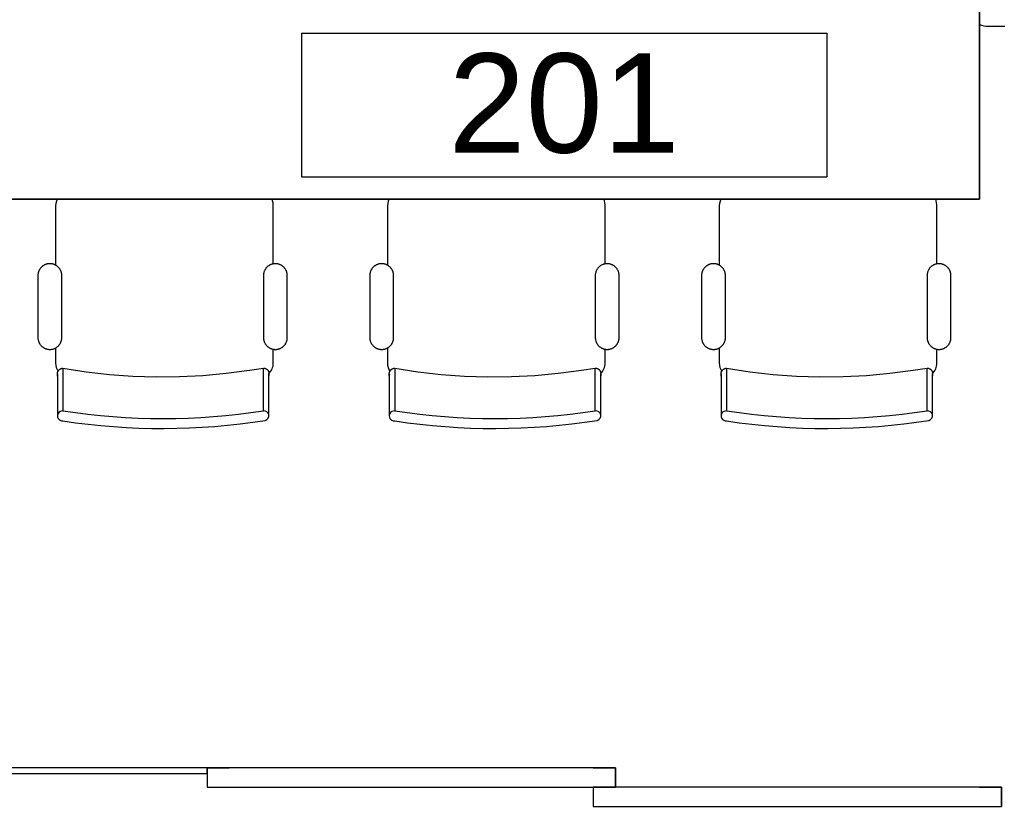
# Model space of a CAD drawing. Header units: inches. Extents: x 1 to 4284, y -575 to 745.
# Drawn here: x 1550.7 to 1639.3, y 304.4 to 375.7 of the extents above; entities that cross this region are included whole.
import ezdxf

# ---------------------------------------------------------------- set-up
doc = ezdxf.new("R2010")
doc.units = ezdxf.units.IN
doc.header["$MEASUREMENT"] = 0
for name, color, linetype, lineweight in [('A-AREA-IDEN', 2, 'Continuous', 20), ('A-DOOR', 31, 'Continuous', 9), ('A-DOOR-FRAM', 31, 'Continuous', 9), ('I-FURN', 30, 'Continuous', 9), ('I-WALL', 2, 'Continuous', 13)]:
    doc.layers.add(name, color=color, linetype=linetype, lineweight=lineweight)
doc.styles.add('Arial', font='arial.ttf', dxfattribs={"height": 9})

# ---------------------------------------------------------------- blocks, each defined once
blk = doc.blocks.new('Conf Table - Rect - Seats 10 - 10 x 4 - 3D - Typical-1548269-New Construction - Tel_Data_Elec Plan')
at = {"layer": 'I-FURN'}
for p, q in [((-55.239, 43.186), (-55.239, 39.323)), ((-37.069, 39.34), (-37.069, 43.202)), ((-25.157, 43.186), (-25.157, 39.323)), ((-6.986, 39.34), (-6.986, 43.202)), ((4.926, 43.186), (4.926, 39.323)), ((23.097, 39.34), (23.097, 43.202)), ((-56.14, 38.864), (-56.14, 37.609)), ((-36.397, 37.492), (-36.397, 38.864)), ((-26.057, 38.864), (-26.057, 37.609)), ((-6.314, 37.492), (-6.314, 38.864)), ((4.025, 38.864), (4.025, 37.609)), ((23.768, 37.492), (23.768, 38.864)), ((-57.409, 36.549), (-57.409, 30.94)), ((-55.245, 30.94), (-55.245, 36.549)), ((-36.966, 36.549), (-36.966, 30.94)), ((-34.798, 30.94), (-34.798, 36.549)), ((-27.327, 36.549), (-27.327, 30.94)), ((-25.162, 30.94), (-25.162, 36.549)), ((-6.883, 36.549), (-6.883, 30.94)), ((-4.715, 30.94), (-4.715, 36.549)), ((2.756, 36.549), (2.756, 30.94)), ((4.92, 30.94), (4.92, 36.549)), ((23.2, 36.549), (23.2, 30.94)), ((25.368, 30.94), (25.368, 36.549)), ((-56.14, 29.88), (-56.14, 24.702)), ((-36.397, 24.813), (-36.397, 29.993)), ((-26.057, 29.88), (-26.057, 24.702)), ((-6.314, 24.813), (-6.314, 29.993)), ((4.025, 29.88), (4.025, 24.702)), ((23.768, 24.813), (23.768, 29.993)), ((60, 24), (-60, 24)), ((-60, 24), (-60, -24)), ((-60, -24), (-60, 24)), ((-60, 24), (60, 24)), ((-60.806, 8.321), (-65.986, 8.321))]:
    blk.add_line(p, q, dxfattribs=at)
at = {"layer": 'I-FURN', "flags": 128}
for points in [[(-55.747, 43.643), (-55.747, 43.007), (-55.747, 42.427), (-55.747, 41.904), (-55.747, 41.438), (-55.747, 41.03), (-55.747, 40.68), (-55.747, 40.39), (-55.747, 40.16), (-55.747, 39.99), (-55.747, 39.881), (-55.747, 39.832), (-55.747, 39.829)], [(-36.562, 39.846), (-36.562, 39.876), (-36.562, 39.967), (-36.562, 40.119), (-36.562, 40.33), (-36.562, 40.602), (-36.562, 40.933), (-36.562, 41.323), (-36.562, 41.771), (-36.562, 42.276), (-36.562, 42.839), (-36.562, 43.457), (-36.562, 43.658)], [(-25.664, 43.643), (-25.664, 43.007), (-25.664, 42.427), (-25.664, 41.904), (-25.664, 41.438), (-25.664, 41.03), (-25.664, 40.68), (-25.664, 40.39), (-25.664, 40.16), (-25.664, 39.99), (-25.664, 39.881), (-25.664, 39.832), (-25.664, 39.829)], [(-6.479, 39.846), (-6.479, 39.876), (-6.479, 39.967), (-6.479, 40.119), (-6.479, 40.33), (-6.479, 40.602), (-6.479, 40.933), (-6.479, 41.323), (-6.479, 41.771), (-6.479, 42.276), (-6.479, 42.839), (-6.479, 43.457), (-6.479, 43.658)], [(4.419, 43.643), (4.419, 43.007), (4.419, 42.427), (4.419, 41.904), (4.419, 41.438), (4.419, 41.03), (4.419, 40.68), (4.419, 40.39), (4.419, 40.16), (4.419, 39.99), (4.419, 39.881), (4.419, 39.832), (4.419, 39.829)], [(23.604, 39.846), (23.604, 39.876), (23.604, 39.967), (23.604, 40.119), (23.604, 40.33), (23.604, 40.602), (23.604, 40.933), (23.604, 41.323), (23.604, 41.771), (23.604, 42.276), (23.604, 42.839), (23.604, 43.457), (23.604, 43.658)], [(-55.747, 39.829), (-55.747, 39.859), (-55.747, 39.95), (-55.747, 40.031)], [(-37.069, 39.339), (-39.168, 39.658), (-41.279, 39.894), (-43.397, 40.044), (-45.519, 40.11), (-47.643, 40.091), (-49.764, 39.987), (-51.879, 39.798), (-53.985, 39.525), (-55.239, 39.322)], [(-36.562, 40.048), (-36.562, 39.922), (-36.562, 39.856), (-36.562, 39.846)], [(-25.664, 39.829), (-25.664, 39.859), (-25.664, 39.95), (-25.664, 40.031)], [(-6.986, 39.339), (-9.085, 39.658), (-11.196, 39.894), (-13.314, 40.044), (-15.437, 40.11), (-17.56, 40.091), (-19.681, 39.987), (-21.796, 39.798), (-23.902, 39.525), (-25.157, 39.322)], [(-6.479, 40.048), (-6.479, 39.922), (-6.479, 39.856), (-6.479, 39.846)], [(4.419, 39.829), (4.419, 39.859), (4.419, 39.95), (4.419, 40.031)], [(23.097, 39.339), (20.997, 39.658), (18.887, 39.894), (16.769, 40.044), (14.646, 40.11), (12.523, 40.091), (10.402, 39.987), (8.287, 39.798), (6.181, 39.525), (4.926, 39.322)], [(23.604, 40.048), (23.604, 39.922), (23.604, 39.856), (23.604, 39.846)], [(-55.239, 39.322), (-55.26, 39.322), (-55.28, 39.323), (-55.3, 39.325), (-55.32, 39.328), (-55.34, 39.332), (-55.36, 39.336), (-55.38, 39.341), (-55.399, 39.347), (-55.418, 39.354), (-55.437, 39.362), (-55.455, 39.37), (-55.474, 39.379), (-55.491, 39.389), (-55.509, 39.399), (-55.526, 39.41), (-55.542, 39.422), (-55.558, 39.435), (-55.574, 39.448), (-55.589, 39.461), (-55.603, 39.476), (-55.617, 39.49), (-55.63, 39.506), (-55.643, 39.522), (-55.655, 39.538), (-55.666, 39.555), (-55.677, 39.572), (-55.687, 39.59), (-55.696, 39.608), (-55.704, 39.626), (-55.712, 39.645), (-55.719, 39.664), (-55.725, 39.684), (-55.731, 39.703), (-55.735, 39.723), (-55.739, 39.743), (-55.742, 39.763), (-55.745, 39.783), (-55.746, 39.803), (-55.747, 39.824), (-55.747, 39.829)], [(-36.562, 39.846), (-36.562, 39.826), (-36.563, 39.806), (-36.565, 39.785), (-36.568, 39.765), (-36.572, 39.745), (-36.576, 39.726), (-36.581, 39.706), (-36.587, 39.687), (-36.594, 39.667), (-36.602, 39.649), (-36.61, 39.63), (-36.619, 39.612), (-36.629, 39.594), (-36.639, 39.577), (-36.65, 39.56), (-36.662, 39.543), (-36.674, 39.527), (-36.687, 39.512), (-36.701, 39.497), (-36.715, 39.482), (-36.73, 39.468), (-36.746, 39.455), (-36.762, 39.443), (-36.778, 39.431), (-36.795, 39.419), (-36.812, 39.409), (-36.83, 39.399), (-36.848, 39.389), (-36.866, 39.381), (-36.885, 39.373), (-36.904, 39.366), (-36.923, 39.36), (-36.943, 39.355), (-36.963, 39.35), (-36.983, 39.346), (-37.003, 39.343), (-37.023, 39.341), (-37.043, 39.339), (-37.063, 39.339), (-37.069, 39.339)], [(-25.157, 39.322), (-25.177, 39.322), (-25.197, 39.323), (-25.217, 39.325), (-25.237, 39.328), (-25.257, 39.332), (-25.277, 39.336), (-25.297, 39.341), (-25.316, 39.347), (-25.335, 39.354), (-25.354, 39.362), (-25.373, 39.37), (-25.391, 39.379), (-25.409, 39.389), (-25.426, 39.399), (-25.443, 39.41), (-25.46, 39.422), (-25.476, 39.435), (-25.491, 39.448), (-25.506, 39.461), (-25.521, 39.476), (-25.534, 39.49), (-25.548, 39.506), (-25.56, 39.522), (-25.572, 39.538), (-25.584, 39.555), (-25.594, 39.572), (-25.604, 39.59), (-25.613, 39.608), (-25.622, 39.626), (-25.629, 39.645), (-25.636, 39.664), (-25.643, 39.684), (-25.648, 39.703), (-25.653, 39.723), (-25.657, 39.743), (-25.66, 39.763), (-25.662, 39.783), (-25.663, 39.803), (-25.664, 39.824), (-25.664, 39.829)], [(-6.479, 39.846), (-6.479, 39.826), (-6.48, 39.806), (-6.482, 39.785), (-6.485, 39.765), (-6.489, 39.745), (-6.493, 39.726), (-6.499, 39.706), (-6.505, 39.687), (-6.511, 39.667), (-6.519, 39.649), (-6.527, 39.63), (-6.536, 39.612), (-6.546, 39.594), (-6.556, 39.577), (-6.567, 39.56), (-6.579, 39.543), (-6.592, 39.527), (-6.605, 39.512), (-6.618, 39.497), (-6.633, 39.482), (-6.647, 39.468), (-6.663, 39.455), (-6.679, 39.443), (-6.695, 39.431), (-6.712, 39.419), (-6.729, 39.409), (-6.747, 39.399), (-6.765, 39.389), (-6.783, 39.381), (-6.802, 39.373), (-6.821, 39.366), (-6.841, 39.36), (-6.86, 39.355), (-6.88, 39.35), (-6.9, 39.346), (-6.92, 39.343), (-6.94, 39.341), (-6.96, 39.339), (-6.981, 39.339), (-6.986, 39.339)], [(4.926, 39.322), (4.906, 39.322), (4.886, 39.323), (4.866, 39.325), (4.845, 39.328), (4.825, 39.332), (4.806, 39.336), (4.786, 39.341), (4.767, 39.347), (4.748, 39.354), (4.729, 39.362), (4.71, 39.37), (4.692, 39.379), (4.674, 39.389), (4.657, 39.399), (4.64, 39.41), (4.623, 39.422), (4.607, 39.435), (4.592, 39.448), (4.577, 39.461), (4.562, 39.476), (4.548, 39.49), (4.535, 39.506), (4.523, 39.522), (4.511, 39.538), (4.499, 39.555), (4.489, 39.572), (4.479, 39.59), (4.47, 39.608), (4.461, 39.626), (4.453, 39.645), (4.446, 39.664), (4.44, 39.684), (4.435, 39.703), (4.43, 39.723), (4.426, 39.743), (4.423, 39.763), (4.421, 39.783), (4.419, 39.803), (4.419, 39.824), (4.419, 39.829)], [(23.604, 39.846), (23.604, 39.826), (23.602, 39.806), (23.6, 39.785), (23.597, 39.765), (23.594, 39.745), (23.589, 39.726), (23.584, 39.706), (23.578, 39.687), (23.571, 39.667), (23.564, 39.649), (23.556, 39.63), (23.547, 39.612), (23.537, 39.594), (23.526, 39.577), (23.515, 39.56), (23.504, 39.543), (23.491, 39.527), (23.478, 39.512), (23.464, 39.497), (23.45, 39.482), (23.435, 39.468), (23.42, 39.455), (23.404, 39.443), (23.388, 39.431), (23.371, 39.419), (23.354, 39.409), (23.336, 39.399), (23.318, 39.389), (23.299, 39.381), (23.281, 39.373), (23.261, 39.366), (23.242, 39.36), (23.223, 39.355), (23.203, 39.35), (23.183, 39.346), (23.163, 39.343), (23.143, 39.341), (23.122, 39.339), (23.102, 39.339), (23.097, 39.339)], [(-55.245, 36.549), (-55.246, 36.592), (-55.249, 36.635), (-55.253, 36.678), (-55.259, 36.721), (-55.267, 36.764), (-55.276, 36.806), (-55.287, 36.848), (-55.3, 36.889), (-55.315, 36.93), (-55.331, 36.97), (-55.348, 37.01), (-55.368, 37.048), (-55.388, 37.086), (-55.411, 37.123), (-55.434, 37.16), (-55.459, 37.195), (-55.486, 37.229), (-55.514, 37.262), (-55.543, 37.294), (-55.573, 37.325), (-55.605, 37.354), (-55.638, 37.383), (-55.672, 37.41), (-55.707, 37.435), (-55.743, 37.459), (-55.78, 37.482), (-55.817, 37.503), (-55.856, 37.523), (-55.895, 37.541), (-55.935, 37.557), (-55.976, 37.572), (-56.017, 37.585), (-56.059, 37.597), (-56.101, 37.607), (-56.143, 37.615), (-56.186, 37.621), (-56.229, 37.626), (-56.272, 37.629), (-56.316, 37.631), (-56.359, 37.63), (-56.402, 37.628), (-56.445, 37.624), (-56.488, 37.619), (-56.531, 37.611), (-56.573, 37.602), (-56.615, 37.592), (-56.657, 37.579), (-56.698, 37.565), (-56.738, 37.55), (-56.778, 37.533), (-56.817, 37.514), (-56.855, 37.493), (-56.892, 37.472), (-56.929, 37.448), (-56.964, 37.424), (-56.999, 37.397), (-57.032, 37.37), (-57.064, 37.341), (-57.095, 37.311), (-57.125, 37.28), (-57.154, 37.247), (-57.181, 37.213), (-57.207, 37.179), (-57.232, 37.143), (-57.255, 37.106), (-57.276, 37.069), (-57.296, 37.031), (-57.315, 36.991), (-57.332, 36.952), (-57.347, 36.911), (-57.361, 36.87), (-57.373, 36.828), (-57.383, 36.786), (-57.392, 36.744), (-57.399, 36.701), (-57.404, 36.658), (-57.407, 36.615), (-57.409, 36.572), (-57.409, 36.549)], [(-34.798, 36.549), (-34.799, 36.592), (-34.801, 36.635), (-34.806, 36.678), (-34.812, 36.721), (-34.819, 36.764), (-34.829, 36.806), (-34.84, 36.848), (-34.853, 36.89), (-34.867, 36.931), (-34.883, 36.971), (-34.901, 37.01), (-34.92, 37.049), (-34.941, 37.087), (-34.963, 37.124), (-34.987, 37.161), (-35.012, 37.196), (-35.039, 37.23), (-35.067, 37.263), (-35.096, 37.295), (-35.127, 37.326), (-35.158, 37.356), (-35.191, 37.384), (-35.225, 37.411), (-35.26, 37.437), (-35.296, 37.461), (-35.333, 37.484), (-35.371, 37.505), (-35.41, 37.524), (-35.449, 37.543), (-35.489, 37.559), (-35.53, 37.574), (-35.571, 37.587), (-35.613, 37.599), (-35.655, 37.609), (-35.698, 37.617), (-35.74, 37.623), (-35.784, 37.628), (-35.827, 37.631), (-35.87, 37.633), (-35.913, 37.632), (-35.957, 37.63), (-36, 37.626), (-36.043, 37.621), (-36.086, 37.613), (-36.128, 37.604), (-36.17, 37.594), (-36.212, 37.581), (-36.253, 37.567), (-36.293, 37.552), (-36.333, 37.534), (-36.372, 37.516), (-36.41, 37.495), (-36.448, 37.473), (-36.484, 37.45), (-36.52, 37.425), (-36.554, 37.399), (-36.588, 37.371), (-36.62, 37.342), (-36.651, 37.312), (-36.681, 37.281), (-36.71, 37.248), (-36.737, 37.215), (-36.763, 37.18), (-36.788, 37.144), (-36.811, 37.107), (-36.832, 37.07), (-36.852, 37.031), (-36.871, 36.992), (-36.888, 36.952), (-36.903, 36.912), (-36.917, 36.871), (-36.929, 36.829), (-36.939, 36.787), (-36.948, 36.744), (-36.955, 36.702), (-36.96, 36.659), (-36.964, 36.615), (-36.966, 36.572), (-36.966, 36.549)], [(-25.162, 36.549), (-25.163, 36.592), (-25.166, 36.635), (-25.17, 36.678), (-25.176, 36.721), (-25.184, 36.764), (-25.193, 36.806), (-25.205, 36.848), (-25.217, 36.889), (-25.232, 36.93), (-25.248, 36.97), (-25.266, 37.01), (-25.285, 37.048), (-25.306, 37.086), (-25.328, 37.123), (-25.351, 37.16), (-25.377, 37.195), (-25.403, 37.229), (-25.431, 37.262), (-25.46, 37.294), (-25.491, 37.325), (-25.522, 37.354), (-25.555, 37.383), (-25.589, 37.41), (-25.624, 37.435), (-25.66, 37.459), (-25.697, 37.482), (-25.735, 37.503), (-25.773, 37.523), (-25.812, 37.541), (-25.852, 37.557), (-25.893, 37.572), (-25.934, 37.585), (-25.976, 37.597), (-26.018, 37.607), (-26.061, 37.615), (-26.103, 37.621), (-26.146, 37.626), (-26.19, 37.629), (-26.233, 37.631), (-26.276, 37.63), (-26.319, 37.628), (-26.363, 37.624), (-26.405, 37.619), (-26.448, 37.611), (-26.49, 37.602), (-26.532, 37.592), (-26.574, 37.579), (-26.615, 37.565), (-26.655, 37.55), (-26.695, 37.533), (-26.734, 37.514), (-26.772, 37.493), (-26.809, 37.472), (-26.846, 37.448), (-26.881, 37.424), (-26.916, 37.397), (-26.949, 37.37), (-26.982, 37.341), (-27.013, 37.311), (-27.043, 37.28), (-27.071, 37.247), (-27.098, 37.213), (-27.124, 37.179), (-27.149, 37.143), (-27.172, 37.106), (-27.193, 37.069), (-27.213, 37.031), (-27.232, 36.991), (-27.249, 36.952), (-27.264, 36.911), (-27.278, 36.87), (-27.29, 36.828), (-27.3, 36.786), (-27.309, 36.744), (-27.316, 36.701), (-27.321, 36.658), (-27.325, 36.615), (-27.326, 36.572), (-27.327, 36.549)], [(-4.715, 36.549), (-4.716, 36.592), (-4.718, 36.635), (-4.723, 36.678), (-4.729, 36.721), (-4.737, 36.764), (-4.746, 36.806), (-4.757, 36.848), (-4.77, 36.89), (-4.784, 36.931), (-4.801, 36.971), (-4.818, 37.01), (-4.837, 37.049), (-4.858, 37.087), (-4.881, 37.124), (-4.904, 37.161), (-4.93, 37.196), (-4.956, 37.23), (-4.984, 37.263), (-5.013, 37.295), (-5.044, 37.326), (-5.075, 37.356), (-5.108, 37.384), (-5.142, 37.411), (-5.177, 37.437), (-5.213, 37.461), (-5.25, 37.484), (-5.288, 37.505), (-5.327, 37.524), (-5.366, 37.543), (-5.406, 37.559), (-5.447, 37.574), (-5.488, 37.587), (-5.53, 37.599), (-5.572, 37.609), (-5.615, 37.617), (-5.658, 37.623), (-5.701, 37.628), (-5.744, 37.631), (-5.787, 37.633), (-5.831, 37.632), (-5.874, 37.63), (-5.917, 37.626), (-5.96, 37.621), (-6.003, 37.613), (-6.045, 37.604), (-6.087, 37.594), (-6.129, 37.581), (-6.17, 37.567), (-6.21, 37.552), (-6.25, 37.534), (-6.289, 37.516), (-6.328, 37.495), (-6.365, 37.473), (-6.401, 37.45), (-6.437, 37.425), (-6.472, 37.399), (-6.505, 37.371), (-6.537, 37.342), (-6.569, 37.312), (-6.598, 37.281), (-6.627, 37.248), (-6.654, 37.215), (-6.68, 37.18), (-6.705, 37.144), (-6.728, 37.107), (-6.75, 37.07), (-6.77, 37.031), (-6.788, 36.992), (-6.805, 36.952), (-6.82, 36.912), (-6.834, 36.871), (-6.846, 36.829), (-6.857, 36.787), (-6.865, 36.744), (-6.872, 36.702), (-6.878, 36.659), (-6.881, 36.615), (-6.883, 36.572), (-6.883, 36.549)], [(4.92, 36.549), (4.919, 36.592), (4.917, 36.635), (4.913, 36.678), (4.906, 36.721), (4.899, 36.764), (4.889, 36.806), (4.878, 36.848), (4.865, 36.889), (4.851, 36.93), (4.835, 36.97), (4.817, 37.01), (4.798, 37.048), (4.777, 37.086), (4.755, 37.123), (4.731, 37.16), (4.706, 37.195), (4.68, 37.229), (4.652, 37.262), (4.623, 37.294), (4.592, 37.325), (4.56, 37.354), (4.528, 37.383), (4.494, 37.41), (4.459, 37.435), (4.423, 37.459), (4.386, 37.482), (4.348, 37.503), (4.31, 37.523), (4.27, 37.541), (4.23, 37.557), (4.19, 37.572), (4.148, 37.585), (4.107, 37.597), (4.065, 37.607), (4.022, 37.615), (3.979, 37.621), (3.936, 37.626), (3.893, 37.629), (3.85, 37.631), (3.807, 37.63), (3.763, 37.628), (3.72, 37.624), (3.677, 37.619), (3.635, 37.611), (3.592, 37.602), (3.55, 37.592), (3.509, 37.579), (3.468, 37.565), (3.428, 37.55), (3.388, 37.533), (3.349, 37.514), (3.311, 37.493), (3.273, 37.472), (3.237, 37.448), (3.201, 37.424), (3.167, 37.397), (3.133, 37.37), (3.101, 37.341), (3.07, 37.311), (3.04, 37.28), (3.012, 37.247), (2.984, 37.213), (2.958, 37.179), (2.934, 37.143), (2.911, 37.106), (2.889, 37.069), (2.869, 37.031), (2.851, 36.991), (2.834, 36.952), (2.819, 36.911), (2.805, 36.87), (2.793, 36.828), (2.783, 36.786), (2.774, 36.744), (2.767, 36.701), (2.762, 36.658), (2.758, 36.615), (2.756, 36.572), (2.756, 36.549)], [(25.368, 36.549), (25.367, 36.592), (25.364, 36.635), (25.36, 36.678), (25.354, 36.721), (25.346, 36.764), (25.337, 36.806), (25.326, 36.848), (25.313, 36.89), (25.298, 36.931), (25.282, 36.971), (25.265, 37.01), (25.245, 37.049), (25.225, 37.087), (25.202, 37.124), (25.178, 37.161), (25.153, 37.196), (25.127, 37.23), (25.099, 37.263), (25.07, 37.295), (25.039, 37.326), (25.007, 37.356), (24.974, 37.384), (24.94, 37.411), (24.905, 37.437), (24.869, 37.461), (24.833, 37.484), (24.795, 37.505), (24.756, 37.524), (24.717, 37.543), (24.677, 37.559), (24.636, 37.574), (24.595, 37.587), (24.553, 37.599), (24.511, 37.609), (24.468, 37.617), (24.425, 37.623), (24.382, 37.628), (24.339, 37.631), (24.295, 37.633), (24.252, 37.632), (24.209, 37.63), (24.166, 37.626), (24.123, 37.621), (24.08, 37.613), (24.037, 37.604), (23.995, 37.594), (23.954, 37.581), (23.913, 37.567), (23.872, 37.552), (23.833, 37.534), (23.794, 37.516), (23.755, 37.495), (23.718, 37.473), (23.681, 37.45), (23.646, 37.425), (23.611, 37.399), (23.578, 37.371), (23.545, 37.342), (23.514, 37.312), (23.484, 37.281), (23.456, 37.248), (23.428, 37.215), (23.402, 37.18), (23.378, 37.144), (23.355, 37.107), (23.333, 37.07), (23.313, 37.031), (23.295, 36.992), (23.278, 36.952), (23.262, 36.912), (23.249, 36.871), (23.237, 36.829), (23.226, 36.787), (23.217, 36.744), (23.21, 36.702), (23.205, 36.659), (23.202, 36.615), (23.2, 36.572), (23.2, 36.549)], [(-57.409, 30.94), (-57.409, 30.897), (-57.406, 30.854), (-57.402, 30.811), (-57.396, 30.768), (-57.388, 30.725), (-57.378, 30.683), (-57.367, 30.641), (-57.355, 30.6), (-57.34, 30.559), (-57.324, 30.519), (-57.306, 30.479), (-57.287, 30.441), (-57.266, 30.403), (-57.244, 30.366), (-57.22, 30.329), (-57.195, 30.294), (-57.169, 30.26), (-57.141, 30.227), (-57.112, 30.195), (-57.081, 30.164), (-57.05, 30.135), (-57.017, 30.106), (-56.983, 30.079), (-56.948, 30.054), (-56.912, 30.03), (-56.875, 30.007), (-56.837, 29.986), (-56.799, 29.966), (-56.759, 29.948), (-56.719, 29.932), (-56.679, 29.917), (-56.638, 29.904), (-56.596, 29.892), (-56.554, 29.882), (-56.511, 29.874), (-56.468, 29.867), (-56.425, 29.863), (-56.382, 29.86), (-56.339, 29.858), (-56.296, 29.859), (-56.253, 29.861), (-56.209, 29.865), (-56.166, 29.87), (-56.124, 29.878), (-56.081, 29.887), (-56.04, 29.897), (-55.998, 29.91), (-55.957, 29.924), (-55.917, 29.939), (-55.877, 29.956), (-55.838, 29.975), (-55.8, 29.996), (-55.762, 30.017), (-55.726, 30.041), (-55.691, 30.065), (-55.656, 30.092), (-55.623, 30.119), (-55.59, 30.148), (-55.559, 30.178), (-55.529, 30.209), (-55.501, 30.242), (-55.474, 30.276), (-55.448, 30.31), (-55.423, 30.346), (-55.4, 30.383), (-55.379, 30.42), (-55.359, 30.458), (-55.34, 30.498), (-55.323, 30.537), (-55.308, 30.578), (-55.294, 30.619), (-55.282, 30.66), (-55.272, 30.703), (-55.263, 30.745), (-55.256, 30.788), (-55.251, 30.831), (-55.247, 30.874), (-55.246, 30.917), (-55.245, 30.94)], [(-36.966, 30.94), (-36.965, 30.897), (-36.962, 30.854), (-36.958, 30.811), (-36.952, 30.768), (-36.944, 30.725), (-36.935, 30.683), (-36.924, 30.641), (-36.911, 30.599), (-36.896, 30.558), (-36.88, 30.518), (-36.863, 30.479), (-36.843, 30.44), (-36.823, 30.402), (-36.8, 30.364), (-36.777, 30.328), (-36.751, 30.293), (-36.725, 30.259), (-36.697, 30.226), (-36.668, 30.193), (-36.637, 30.163), (-36.605, 30.133), (-36.573, 30.105), (-36.539, 30.078), (-36.504, 30.052), (-36.468, 30.028), (-36.431, 30.005), (-36.393, 29.984), (-36.354, 29.965), (-36.315, 29.946), (-36.275, 29.93), (-36.234, 29.915), (-36.193, 29.902), (-36.151, 29.89), (-36.109, 29.88), (-36.066, 29.872), (-36.023, 29.866), (-35.98, 29.861), (-35.937, 29.858), (-35.894, 29.856), (-35.85, 29.857), (-35.807, 29.859), (-35.764, 29.863), (-35.721, 29.868), (-35.678, 29.876), (-35.636, 29.885), (-35.593, 29.895), (-35.552, 29.908), (-35.511, 29.922), (-35.47, 29.937), (-35.431, 29.955), (-35.392, 29.973), (-35.353, 29.994), (-35.316, 30.016), (-35.279, 30.039), (-35.244, 30.064), (-35.209, 30.09), (-35.176, 30.118), (-35.144, 30.147), (-35.112, 30.177), (-35.082, 30.208), (-35.054, 30.241), (-35.026, 30.274), (-35.001, 30.309), (-34.976, 30.345), (-34.953, 30.381), (-34.931, 30.419), (-34.911, 30.458), (-34.893, 30.497), (-34.876, 30.537), (-34.86, 30.577), (-34.847, 30.618), (-34.835, 30.66), (-34.824, 30.702), (-34.816, 30.745), (-34.809, 30.787), (-34.803, 30.83), (-34.8, 30.874), (-34.798, 30.917), (-34.798, 30.94)], [(-27.327, 30.94), (-27.326, 30.897), (-27.323, 30.854), (-27.319, 30.811), (-27.313, 30.768), (-27.305, 30.725), (-27.296, 30.683), (-27.285, 30.641), (-27.272, 30.6), (-27.257, 30.559), (-27.241, 30.519), (-27.224, 30.479), (-27.204, 30.441), (-27.184, 30.403), (-27.161, 30.366), (-27.138, 30.329), (-27.113, 30.294), (-27.086, 30.26), (-27.058, 30.227), (-27.029, 30.195), (-26.998, 30.164), (-26.967, 30.135), (-26.934, 30.106), (-26.9, 30.079), (-26.865, 30.054), (-26.829, 30.03), (-26.792, 30.007), (-26.755, 29.986), (-26.716, 29.966), (-26.677, 29.948), (-26.637, 29.932), (-26.596, 29.917), (-26.555, 29.904), (-26.513, 29.892), (-26.471, 29.882), (-26.429, 29.874), (-26.386, 29.867), (-26.343, 29.863), (-26.3, 29.86), (-26.256, 29.858), (-26.213, 29.859), (-26.17, 29.861), (-26.127, 29.865), (-26.084, 29.87), (-26.041, 29.878), (-25.999, 29.887), (-25.957, 29.897), (-25.915, 29.91), (-25.874, 29.924), (-25.834, 29.939), (-25.794, 29.956), (-25.755, 29.975), (-25.717, 29.996), (-25.68, 30.017), (-25.643, 30.041), (-25.608, 30.065), (-25.573, 30.092), (-25.54, 30.119), (-25.508, 30.148), (-25.477, 30.178), (-25.447, 30.209), (-25.418, 30.242), (-25.391, 30.276), (-25.365, 30.31), (-25.34, 30.346), (-25.317, 30.383), (-25.296, 30.42), (-25.276, 30.458), (-25.257, 30.498), (-25.24, 30.537), (-25.225, 30.578), (-25.211, 30.619), (-25.199, 30.66), (-25.189, 30.703), (-25.18, 30.745), (-25.173, 30.788), (-25.168, 30.831), (-25.165, 30.874), (-25.163, 30.917), (-25.162, 30.94)], [(-6.883, 30.94), (-6.882, 30.897), (-6.88, 30.854), (-6.875, 30.811), (-6.869, 30.768), (-6.862, 30.725), (-6.852, 30.683), (-6.841, 30.641), (-6.828, 30.599), (-6.814, 30.558), (-6.798, 30.518), (-6.78, 30.479), (-6.761, 30.44), (-6.74, 30.402), (-6.718, 30.364), (-6.694, 30.328), (-6.669, 30.293), (-6.642, 30.259), (-6.614, 30.226), (-6.585, 30.193), (-6.554, 30.163), (-6.523, 30.133), (-6.49, 30.105), (-6.456, 30.078), (-6.421, 30.052), (-6.385, 30.028), (-6.348, 30.005), (-6.31, 29.984), (-6.271, 29.965), (-6.232, 29.946), (-6.192, 29.93), (-6.151, 29.915), (-6.11, 29.902), (-6.068, 29.89), (-6.026, 29.88), (-5.983, 29.872), (-5.94, 29.866), (-5.897, 29.861), (-5.854, 29.858), (-5.811, 29.856), (-5.767, 29.857), (-5.724, 29.859), (-5.681, 29.863), (-5.638, 29.868), (-5.595, 29.876), (-5.553, 29.885), (-5.511, 29.895), (-5.469, 29.908), (-5.428, 29.922), (-5.388, 29.937), (-5.348, 29.955), (-5.309, 29.973), (-5.271, 29.994), (-5.233, 30.016), (-5.197, 30.039), (-5.161, 30.064), (-5.127, 30.09), (-5.093, 30.118), (-5.061, 30.147), (-5.03, 30.177), (-5, 30.208), (-4.971, 30.241), (-4.944, 30.274), (-4.918, 30.309), (-4.893, 30.345), (-4.87, 30.381), (-4.849, 30.419), (-4.828, 30.458), (-4.81, 30.497), (-4.793, 30.537), (-4.778, 30.577), (-4.764, 30.618), (-4.752, 30.66), (-4.741, 30.702), (-4.733, 30.745), (-4.726, 30.787), (-4.721, 30.83), (-4.717, 30.874), (-4.715, 30.917), (-4.715, 30.94)], [(2.756, 30.94), (2.757, 30.897), (2.76, 30.854), (2.764, 30.811), (2.77, 30.768), (2.778, 30.725), (2.787, 30.683), (2.798, 30.641), (2.811, 30.6), (2.825, 30.559), (2.842, 30.519), (2.859, 30.479), (2.878, 30.441), (2.899, 30.403), (2.921, 30.366), (2.945, 30.329), (2.97, 30.294), (2.997, 30.26), (3.025, 30.227), (3.054, 30.195), (3.084, 30.164), (3.116, 30.135), (3.149, 30.106), (3.183, 30.079), (3.218, 30.054), (3.254, 30.03), (3.29, 30.007), (3.328, 29.986), (3.367, 29.966), (3.406, 29.948), (3.446, 29.932), (3.487, 29.917), (3.528, 29.904), (3.57, 29.892), (3.612, 29.882), (3.654, 29.874), (3.697, 29.867), (3.74, 29.863), (3.783, 29.86), (3.827, 29.858), (3.87, 29.859), (3.913, 29.861), (3.956, 29.865), (3.999, 29.87), (4.042, 29.878), (4.084, 29.887), (4.126, 29.897), (4.167, 29.91), (4.208, 29.924), (4.249, 29.939), (4.289, 29.956), (4.327, 29.975), (4.366, 29.996), (4.403, 30.017), (4.44, 30.041), (4.475, 30.065), (4.509, 30.092), (4.543, 30.119), (4.575, 30.148), (4.606, 30.178), (4.636, 30.209), (4.665, 30.242), (4.692, 30.276), (4.718, 30.31), (4.742, 30.346), (4.765, 30.383), (4.787, 30.42), (4.807, 30.458), (4.826, 30.498), (4.842, 30.537), (4.858, 30.578), (4.871, 30.619), (4.883, 30.66), (4.894, 30.703), (4.903, 30.745), (4.909, 30.788), (4.915, 30.831), (4.918, 30.874), (4.92, 30.917), (4.92, 30.94)], [(23.2, 30.94), (23.201, 30.897), (23.203, 30.854), (23.207, 30.811), (23.213, 30.768), (23.221, 30.725), (23.231, 30.683), (23.242, 30.641), (23.255, 30.599), (23.269, 30.558), (23.285, 30.518), (23.303, 30.479), (23.322, 30.44), (23.343, 30.402), (23.365, 30.364), (23.389, 30.328), (23.414, 30.293), (23.441, 30.259), (23.469, 30.226), (23.498, 30.193), (23.528, 30.163), (23.56, 30.133), (23.593, 30.105), (23.627, 30.078), (23.662, 30.052), (23.698, 30.028), (23.735, 30.005), (23.773, 29.984), (23.811, 29.965), (23.851, 29.946), (23.891, 29.93), (23.932, 29.915), (23.973, 29.902), (24.015, 29.89), (24.057, 29.88), (24.099, 29.872), (24.142, 29.866), (24.185, 29.861), (24.229, 29.858), (24.272, 29.856), (24.315, 29.857), (24.359, 29.859), (24.402, 29.863), (24.445, 29.868), (24.488, 29.876), (24.53, 29.885), (24.572, 29.895), (24.614, 29.908), (24.655, 29.922), (24.695, 29.937), (24.735, 29.955), (24.774, 29.973), (24.812, 29.994), (24.85, 30.016), (24.886, 30.039), (24.922, 30.064), (24.956, 30.09), (24.99, 30.118), (25.022, 30.147), (25.053, 30.177), (25.083, 30.208), (25.112, 30.241), (25.139, 30.274), (25.165, 30.309), (25.19, 30.345), (25.213, 30.381), (25.234, 30.419), (25.254, 30.458), (25.273, 30.497), (25.29, 30.537), (25.305, 30.577), (25.319, 30.618), (25.331, 30.66), (25.341, 30.702), (25.35, 30.745), (25.357, 30.787), (25.362, 30.83), (25.366, 30.874), (25.368, 30.917), (25.368, 30.94)]]:
    blk.add_lwpolyline(points, dxfattribs=at)
at = {"layer": 'I-FURN'}
for centre, radius, start, end in [((-54.822, 38.864), 1.319, 132.18734, 180), ((-37.716, 38.864), 1.319, 360, 35.72267), ((-24.739, 38.864), 1.319, 132.18734, 180), ((-7.633, 38.864), 1.319, 360, 35.72267), ((5.344, 38.864), 1.319, 132.18734, 180), ((22.45, 38.864), 1.319, 360, 35.72267), ((-53.842, 24.702), 2.298, 180, 197.90485), ((-38.816, 24.813), 2.419, 340.21224, 360), ((-23.759, 24.702), 2.298, 180, 197.90485), ((-8.733, 24.813), 2.419, 340.21224, 360), ((6.324, 24.702), 2.298, 180, 197.90485), ((21.349, 24.813), 2.419, 340.21224, 360), ((-60.806, 5.902), 2.419, 70.39178, 90)]:
    blk.add_arc(centre, radius, start, end, dxfattribs=at)
for centre, major_axis, ratio, start_param, end_param in [((-46.105, -3.856), (54.092, 0), 0.899459, 1.402966, 1.74368), ((-16.022, -3.856), (54.092, 0), 0.899459, 1.402966, 1.74368), ((14.061, -3.856), (54.092, 0), 0.899459, 1.402966, 1.74368), ((-55.239, 43.643), (0.507, 0), 0.899459, 1.913366, 4.712389), ((-46.105, -3.856), (53.092, 0), 0.899459, 1.399774, 1.74371), ((-37.069, 43.658), (-0.507, 0), 0.899459, 1.570796, 4.712389), ((-25.157, 43.643), (0.507, 0), 0.899459, 1.913366, 4.712389), ((-16.022, -3.856), (53.092, 0), 0.899459, 1.399774, 1.74371), ((-6.986, 43.658), (-0.507, 0), 0.899459, 1.570796, 4.712389), ((4.926, 43.643), (0.507, 0), 0.899459, 1.913366, 4.712389), ((14.061, -3.856), (53.092, 0), 0.899459, 1.399774, 1.74371), ((23.097, 43.658), (0.507, 0), 0.899459, 4.712389, 7.853982), ((-55.239, 40.031), (0.507, 0), 0.99468, 2.996027, 3.185649), ((-37.069, 40.048), (-0.507, 0), 0.99468, 2.879793, 3.141593), ((-25.157, 40.031), (0.507, 0), 0.99468, 2.996027, 3.185649), ((-6.986, 40.048), (0.507, 0), 0.99468, 6.021386, 6.283185), ((4.926, 40.031), (0.507, 0), 0.99468, 2.996027, 3.185649), ((23.097, 40.048), (0.507, 0), 0.99468, 6.021386, 6.283185)]:
    blk.add_ellipse(centre, major_axis=major_axis, ratio=ratio, start_param=start_param, end_param=end_param, dxfattribs=at)
blk = doc.blocks.new('Sliding-2 panel - Glass - 72_ x 96_-2600355-New Construction - Tel_Data_Elec Plan')
at = {"layer": 'A-DOOR', "color": 250, "lineweight": 20}
for p, q in [((1, 5.25), (-36, 5.25)), ((-36, 5.25), (-36, 3.5)), ((1, 3.5), (1, 5.25)), ((-36, 3.5), (1, 3.5)), ((36, 3.5), (-1, 3.5)), ((-1, 3.5), (-1, 1.75)), ((36, 1.75), (36, 3.5)), ((-1, 1.75), (36, 1.75))]:
    blk.add_line(p, q, dxfattribs=at)
at = {"layer": 'A-DOOR-FRAM', "color": 250, "lineweight": 20}
for p, q in [((-36, 5.25), (-36, 3.5)), ((-36, 5.25), (-34, 5.25)), ((-1, 5.25), (1, 5.25)), ((1, 5.25), (1, 3.5)), ((-36, 3.5), (-34, 3.5)), ((-1, 3.5), (-1, 1.75)), ((-1, 3.5), (1, 3.5)), ((-1, 3.5), (1, 3.5)), ((34, 3.5), (36, 3.5)), ((36, 3.5), (36, 1.75)), ((-1, 1.75), (1, 1.75)), ((34, 1.75), (36, 1.75))]:
    blk.add_line(p, q, dxfattribs=at)
blk = doc.blocks.new('FORM Room Tag - Name _ Number-2260771-New Construction - Tel_Data_Elec Plan')
at = {"layer": 'A-AREA-IDEN'}
for p, q in [((-0.24443, -0.02311), (-0.24443, -0.15886)), ((-0.24443, -0.02311), (0.2515, -0.02311)), ((0.2515, -0.02311), (0.2515, -0.15886)), ((-0.24443, -0.15886), (0.2515, -0.15886))]:
    blk.add_line(p, q, dxfattribs=at)

msp = doc.modelspace()

# ---------------------------------------------------------------- linework, layer by layer
at = {"layer": 'I-WALL', "color": 250, "lineweight": 20}
for p, q in [((1567.693, 307.86), (1475.717, 307.86)), ((1567.693, 307.36), (1567.693, 307.86)), ((1475.217, 307.36), (1567.693, 307.36))]:
    msp.add_line(p, q, dxfattribs=at)

# ---------------------------------------------------------------- block references
at = {"layer": 'A-AREA-IDEN', "xscale": 95.99999999999994, "yscale": 95.99999999999994, "zscale": 95.99999999999994}
msp.add_blockref('FORM Room Tag - Name _ Number-2260771-New Construction - Tel_Data_Elec Plan', (1599.711, 376.688), dxfattribs=at)
at = {"layer": 'A-DOOR', "lineweight": 13}
msp.add_blockref('Sliding-2 panel - Glass - 72_ x 96_-2600355-New Construction - Tel_Data_Elec Plan', (1603.693, 302.61), dxfattribs=at)
at = {"layer": 'I-FURN', "rotation": 180}
msp.add_blockref('Conf Table - Rect - Seats 10 - 10 x 4 - 3D - Typical-1548269-New Construction - Tel_Data_Elec Plan', (1577.708, 383.433), dxfattribs=at)

# ---------------------------------------------------------------- texts
at = {"layer": 'A-AREA-IDEN', "lineweight": 9, "insert": (1589.566, 372.646), "char_height": 9, "width": 25.452, "attachment_point": 1, "style": 'Arial'}
msp.add_mtext('201', dxfattribs=at)

doc.saveas('drawing.dxf')
